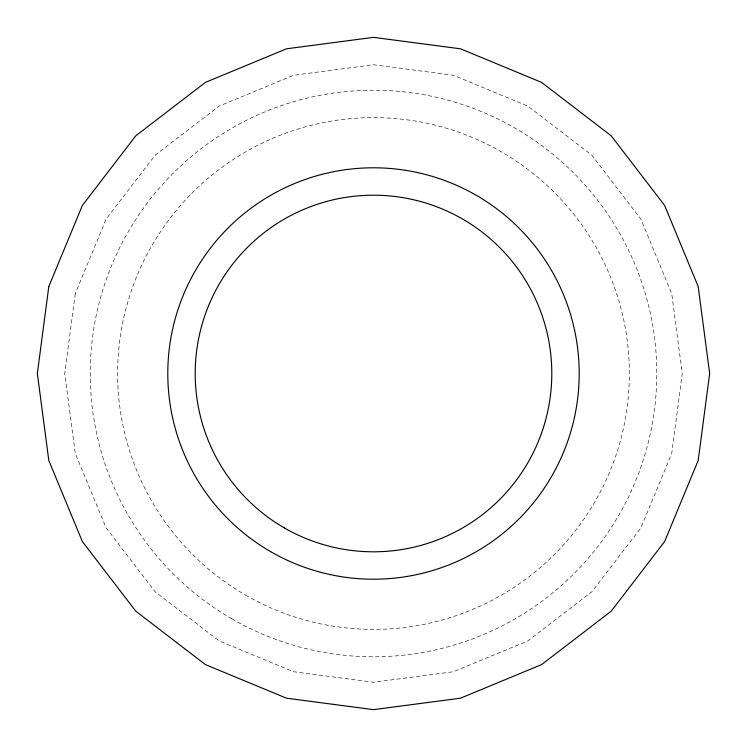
<?xml version="1.0" encoding="UTF-8"?>
<svg xmlns="http://www.w3.org/2000/svg" width="747" height="747" viewBox="0 0 747 747"><rect width="100%" height="100%" fill="white"/><g stroke="black" fill="none" stroke-linecap="round" stroke-linejoin="round"><path stroke-width="0.56" stroke-dasharray="3.73 2.8" d="M75.27 293.59L64.746 373.5L75.27 453.41L106.111 527.877L155.18 591.82L219.123 640.889L293.59 671.73L373.5 682.254L453.41 671.73L527.877 640.889L591.82 591.82L640.889 527.877L671.73 453.41L682.254 373.5L671.73 293.59L640.889 219.123L591.82 155.18L527.877 106.111L453.41 75.27L373.5 64.746L293.59 75.27L219.123 106.111L155.18 155.18L106.111 219.123L75.27 293.59M231.859 618.833A283.29 283.29 0 0 0 656.79 373.5A283.29 283.29 0 0 0 231.859 128.167A283.29 283.29 0 0 0 231.859 618.833M245.558 595.107A255.894 255.894 0 0 0 629.394 373.5A255.894 255.894 0 0 0 245.558 151.893A255.894 255.894 0 0 0 245.558 595.107"/><path stroke-width="1.12" d="M48.807 286.503L37.35 373.5L48.807 460.497L82.385 541.575L135.805 611.195L205.425 664.615L286.503 698.193L373.5 709.65L460.497 698.193L541.575 664.615L611.195 611.195L664.615 541.575L698.193 460.497L709.65 373.5L698.193 286.503L664.615 205.425L611.195 135.805L541.575 82.385L460.497 48.807L373.5 37.35L286.503 48.807L205.425 82.385L135.805 135.805L82.385 205.425L48.807 286.503M270.647 551.641A205.696 205.696 0 0 0 579.196 373.5A205.696 205.696 0 0 0 270.647 195.359A205.696 205.696 0 0 0 270.647 551.641M284.346 527.914A178.3 178.3 0 0 0 551.8 373.5A178.3 178.3 0 0 0 284.346 219.086A178.3 178.3 0 0 0 284.346 527.914"/></g></svg>
